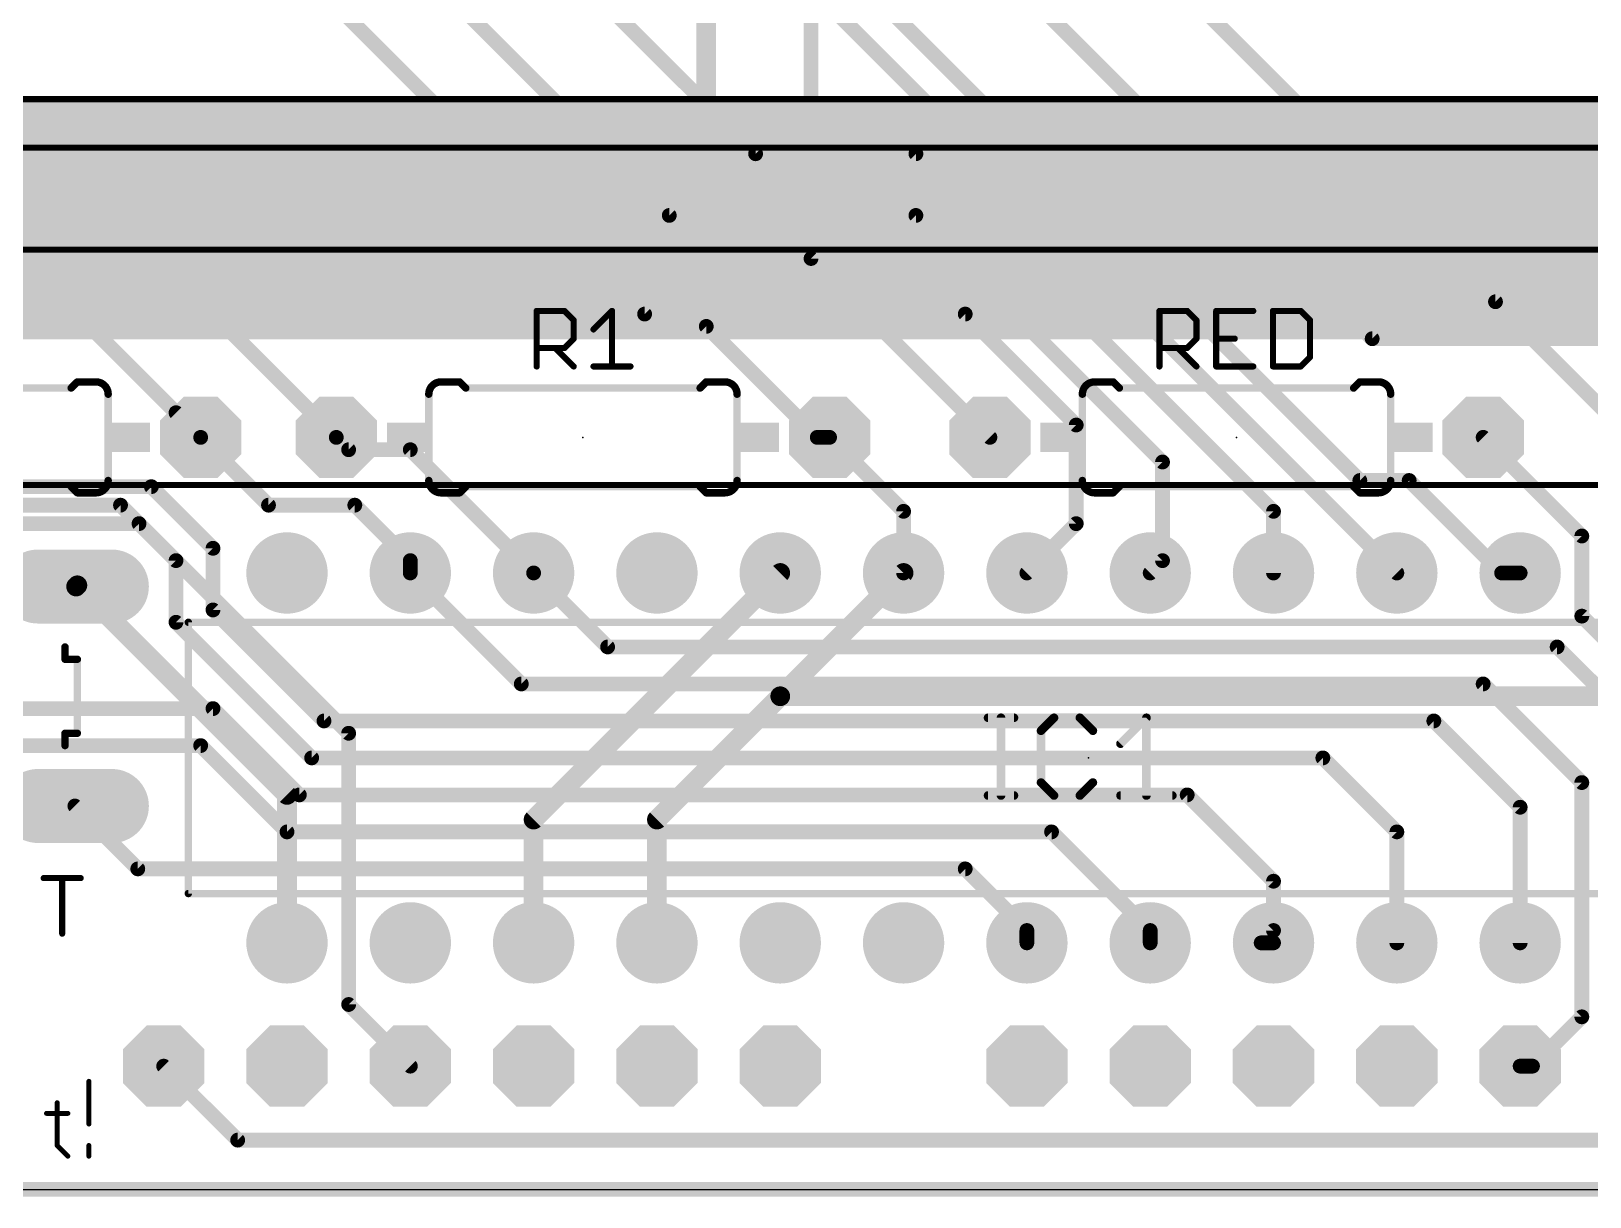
# Model space of a CAD drawing. Extents: x -0.2 to 81.2, y -0.2 to 53.5.
# Drawn here: x 30.29 to 62.4, y -0.15 to 23.86 of the extents above; entities that cross this region are included whole.
import ezdxf

# ---------------------------------------------------------------- set-up
doc = ezdxf.new("R2010")
doc.units = 0
for name, color, linetype in [('1', 12, 'CONTINUOUS'), ('16', 132, 'CONTINUOUS'), ('17', 110, 'CONTINUOUS'), ('20', 53, 'CONTINUOUS'), ('21', 253, 'CONTINUOUS'), ('23', 53, 'CONTINUOUS'), ('25', 253, 'CONTINUOUS'), ('43', 110, 'CONTINUOUS')]:
    doc.layers.add(name, color=color, linetype=linetype)

# ---------------------------------------------------------------- blocks, each defined once
blk = doc.blocks.new('ROUNDP')
at = {"const_width": 0.5}
blk.add_lwpolyline([(0, -0.25, 1), (0, 0.25, 1), (0, -0.25)], format="xyb", dxfattribs=at)
blk = doc.blocks.new('RECT')
blk.add_solid([(-0.5, -0.5), (0.5, -0.5), (-0.5, 0.5), (0.5, 0.5)])
blk = doc.blocks.new('OCTAGONP')
at = {"const_width": 0.5}
blk.add_lwpolyline([(-0.25, -0.1036), (-0.25, 0.1036), (-0.1036, 0.25), (0.1036, 0.25), (0.25, 0.1036), (0.25, -0.1036), (0.1036, -0.25), (-0.1036, -0.25), (-0.25, -0.1036), (-0.25, 0.1036)], dxfattribs=at)
blk = doc.blocks.new('LONGP100')
at = {"const_width": 1}
blk.add_lwpolyline([(-0.5, 0), (0.5, 0)], dxfattribs=at)
at = {"const_width": 0.5}
for points in [[(-0.5, 0.25, 1), (-0.5, -0.25)], [(0.5, -0.25, 1), (0.5, 0.25)]]:
    blk.add_lwpolyline(points, format="xyb", dxfattribs=at)

msp = doc.modelspace()

# ---------------------------------------------------------------- linework, layer by layer
at = {"layer": '1'}
for points, const_width in [([(46.354, 19.178), (46.354, 47.878)], 0.3048), ([(44.196, 17.78), (44.196, 41.402)], 0.4064), ([(63.246, 15.494), (49.022, 29.718)], 0.3048), ([(50.038, 15.494), (46.354, 19.178)], 0.3048), ([(25.908, 17.78), (44.196, 17.78)], 0.3048), ([(44.196, 17.78), (46.482, 15.494)], 0.3048), ([(46.482, 15.494), (46.736, 15.494)], 0.3048), ([(46.736, 15.494), (48.26, 13.97)], 0.3048), ([(24.892, 14.097), (32.131, 14.097)], 0.3048), ([(32.131, 14.097), (36.83, 9.398)], 0.3048), ([(48.26, 13.97), (48.26, 12.7)], 0.3048), ([(40.64, 7.62), (45.72, 12.7)], 0.4064), ([(48.26, 12.7), (45.72, 10.16)], 0.4064), ([(31.1912, 12.4206), (31.2166, 12.4206)], 0.4064), ([(31.2166, 12.4206), (31.242, 12.446)], 0.4064), ([(31.242, 12.446), (35.56, 8.128)], 0.4064), ([(45.72, 10.16), (43.18, 7.62)], 0.4064), ([(45.72, 10.16), (75.692, 10.16)], 0.4064), ([(36.83, 9.398), (36.83, 3.81)], 0.3048), ([(35.56, 8.128), (35.56, 5.08)], 0.4064), ([(40.64, 5.08), (40.64, 7.62)], 0.4064), ([(43.18, 7.62), (43.18, 5.08)], 0.4064), ([(43.18, 5.08), (42.926, 5.08)], 0.4064), ([(36.83, 3.81), (38.1, 2.54)], 0.3048), ([(34.544, 1.016), (33.02, 2.54)], 0.3048), ([(34.544, 1.016), (68.072, 1.016)], 0.3048)]:
    msp.add_lwpolyline(points, dxfattribs=dict(at, const_width=const_width))
for points, const_width in [([(46.4079, 19.2319, 1), (46.3001, 19.1241)], 0.1524), ([(46.2778, 19.178, 1), (46.4302, 19.178)], 0.1524), ([(44.0944, 17.78, 1), (44.2976, 17.78)], 0.2032), ([(44.2499, 17.8339, 1), (44.1421, 17.7261)], 0.1524), ([(44.196, 17.7038, 1), (44.196, 17.8562)], 0.1524), ([(46.482, 15.5702, 1), (46.482, 15.4178)], 0.1524), ([(46.4281, 15.4401, 1), (46.5359, 15.5479)], 0.1524), ([(46.7899, 15.5479, 1), (46.6821, 15.4401)], 0.1524), ([(46.736, 15.4178, 1), (46.736, 15.5702)], 0.1524), ([(49.9841, 15.4401, 1), (50.0919, 15.5479)], 0.1524), ([(32.1849, 14.1509, 1), (32.0771, 14.0431)], 0.1524), ([(32.131, 14.0208, 1), (32.131, 14.1732)], 0.1524), ([(48.3362, 13.97, 1), (48.1838, 13.97)], 0.1524), ([(48.2061, 13.9161, 1), (48.3139, 14.0239)], 0.1524), ([(45.7918, 12.6282, 1), (45.6482, 12.7718)], 0.2032), ([(48.3318, 12.6282, 1), (48.1882, 12.7718)], 0.2032), ([(31.1912, 12.5222, 1), (31.1912, 12.319)], 0.2032), ([(31.1448, 12.4924, 1), (31.2884, 12.3488)], 0.2032), ([(31.3138, 12.5178, 1), (31.1702, 12.3742)], 0.2032), ([(31.3138, 12.3742, 1), (31.1702, 12.5178)], 0.2032), ([(31.2166, 12.319, 1), (31.2166, 12.5222)], 0.2032), ([(48.1838, 12.7, 1), (48.3362, 12.7)], 0.1524), ([(45.72, 10.2616, 1), (45.72, 10.0584)], 0.2032), ([(45.6482, 10.2318, 1), (45.7918, 10.0882)], 0.2032), ([(45.7918, 10.0882, 1), (45.6482, 10.2318)], 0.2032), ([(36.9062, 9.398, 1), (36.7538, 9.398)], 0.1524), ([(36.7761, 9.3441, 1), (36.8839, 9.4519)], 0.1524), ([(35.6616, 8.128, 1), (35.4584, 8.128)], 0.2032), ([(35.4882, 8.0562, 1), (35.6318, 8.1998)], 0.2032), ([(40.7416, 7.62, 1), (40.5384, 7.62)], 0.2032), ([(40.5682, 7.6918, 1), (40.7118, 7.5482)], 0.2032), ([(43.2816, 7.62, 1), (43.0784, 7.62)], 0.2032), ([(43.1082, 7.6918, 1), (43.2518, 7.5482)], 0.2032), ([(35.4584, 5.08, 1), (35.6616, 5.08)], 0.2032), ([(40.5384, 5.08, 1), (40.7416, 5.08)], 0.2032), ([(42.926, 5.1816, 1), (42.926, 4.9784)], 0.2032), ([(43.0784, 5.08, 1), (43.2816, 5.08)], 0.2032), ([(43.18, 4.9784, 1), (43.18, 5.1816)], 0.2032), ([(36.8839, 3.8639, 1), (36.7761, 3.7561)], 0.1524), ([(36.7538, 3.81, 1), (36.9062, 3.81)], 0.1524), ([(33.0739, 2.5939, 1), (32.9661, 2.4861)], 0.1524), ([(38.0461, 2.4861, 1), (38.1539, 2.5939)], 0.1524), ([(34.544, 1.0922, 1), (34.544, 0.9398)], 0.1524), ([(34.4901, 0.9621, 1), (34.5979, 1.0699)], 0.1524)]:
    msp.add_lwpolyline(points, format="xyb", dxfattribs=dict(at, const_width=const_width))
at = {"layer": '16', "const_width": 0.3048}
for points in [[(36.576, 15.494), (6.35, 45.72)], [(45.212, 21.336), (21.082, 45.466)], [(16.002, 44.958), (42.926, 18.034)], [(43.434, 20.066), (18.542, 44.958)], [(33.782, 15.494), (5.588, 43.688)], [(60.452, 18.288), (41.402, 37.338)], [(34.036, 37.084), (58.42, 12.7)], [(57.912, 17.526), (38.862, 36.576)], [(57.658, 14.605), (36.576, 35.687)], [(45.212, 21.336), (48.514, 21.336)], [(48.514, 21.336), (55.88, 13.97)], [(43.434, 20.066), (48.514, 20.066)], [(48.514, 20.066), (53.594, 14.986)], [(60.452, 18.288), (63.754, 18.288)], [(42.926, 18.034), (49.53, 18.034)], [(49.53, 18.034), (51.816, 15.748)], [(57.912, 17.526), (63.246, 17.526)], [(33.782, 15.494), (33.274, 16.002)], [(51.816, 15.748), (51.816, 13.716)], [(35.179, 14.097), (33.782, 15.494)], [(36.576, 15.494), (36.83, 15.24)], [(62.23, 13.462), (60.198, 15.494)], [(36.83, 15.24), (38.1, 15.24)], [(38.1, 15.24), (40.64, 12.7)], [(53.594, 14.986), (53.594, 12.954)], [(27.178, 14.478), (32.766, 14.478)], [(32.766, 14.478), (34.036, 13.208)], [(57.658, 14.605), (58.674, 14.605)], [(58.674, 14.605), (60.579, 12.7)], [(35.179, 14.097), (36.957, 14.097)], [(36.957, 14.097), (38.1, 12.954)], [(20.828, 13.716), (32.512, 13.716)], [(32.512, 13.716), (33.274, 12.954)], [(51.816, 13.716), (50.8, 12.7)], [(55.88, 13.97), (55.88, 12.7)], [(62.23, 11.811), (62.23, 13.462)], [(34.036, 13.208), (34.036, 11.938)], [(33.274, 12.954), (33.274, 11.684)], [(38.1, 12.954), (38.1, 12.7)], [(38.1, 12.7), (40.386, 10.414)], [(40.64, 12.7), (42.164, 11.176)], [(53.594, 12.954), (53.34, 12.7)], [(60.579, 12.7), (60.96, 12.7)], [(34.036, 11.938), (36.322, 9.652)], [(66.04, 8.001), (62.23, 11.811)], [(33.274, 11.684), (36.068, 8.89)], [(42.164, 11.176), (61.722, 11.176)], [(61.722, 11.176), (64.77, 8.128)], [(40.386, 10.414), (60.198, 10.414)], [(60.198, 10.414), (62.23, 8.382)], [(24.13, 9.906), (34.036, 9.906)], [(34.036, 9.906), (35.814, 8.128)], [(36.322, 9.652), (59.182, 9.652)], [(59.182, 9.652), (60.96, 7.874)], [(29.21, 9.144), (33.782, 9.144)], [(33.782, 9.144), (35.56, 7.366)], [(36.068, 8.89), (56.896, 8.89)], [(56.896, 8.89), (58.42, 7.366)], [(62.23, 8.382), (62.23, 3.556)], [(32.4866, 6.604), (31.1912, 7.8994)], [(35.814, 8.128), (54.102, 8.128)], [(54.102, 8.128), (55.88, 6.35)], [(60.96, 7.874), (60.96, 5.08)], [(35.56, 7.366), (51.308, 7.366)], [(51.308, 7.366), (53.34, 5.334)], [(58.42, 7.366), (58.42, 5.08)], [(32.4866, 6.604), (49.53, 6.604)], [(49.53, 6.604), (50.8, 5.334)], [(55.88, 6.35), (55.88, 5.334)], [(50.8, 5.334), (50.8, 5.08)], [(53.34, 5.334), (53.34, 5.08)], [(55.88, 5.334), (55.626, 5.08)], [(55.626, 5.08), (55.88, 5.08)], [(62.23, 3.556), (61.214, 2.54)], [(61.214, 2.54), (60.96, 2.54)], [(0, 0), (81.026, 0)]]:
    msp.add_lwpolyline(points, dxfattribs=at)
at = {"layer": '16', "const_width": 0.1524}
for points in [[(45.212, 21.4122, 1), (45.212, 21.2598)], [(45.1581, 21.2821, 1), (45.2659, 21.3899)], [(48.5679, 21.3899, 1), (48.4601, 21.2821)], [(48.514, 21.2598, 1), (48.514, 21.4122)], [(43.434, 20.1422, 1), (43.434, 19.9898)], [(43.3801, 20.0121, 1), (43.4879, 20.1199)], [(48.5679, 20.1199, 1), (48.4601, 20.0121)], [(48.514, 19.9898, 1), (48.514, 20.1422)], [(60.452, 18.3642, 1), (60.452, 18.2118)], [(60.3981, 18.2341, 1), (60.5059, 18.3419)], [(42.926, 18.1102, 1), (42.926, 17.9578)], [(42.8721, 17.9801, 1), (42.9799, 18.0879)], [(49.5839, 18.0879, 1), (49.4761, 17.9801)], [(49.53, 17.9578, 1), (49.53, 18.1102)], [(57.912, 17.6022, 1), (57.912, 17.4498)], [(57.8581, 17.4721, 1), (57.9659, 17.5799)], [(33.3279, 16.0559, 1), (33.2201, 15.9481)], [(51.8922, 15.748, 1), (51.7398, 15.748)], [(51.7621, 15.6941, 1), (51.8699, 15.8019)], [(33.8359, 15.5479, 1), (33.7281, 15.4401)], [(33.7281, 15.4401, 1), (33.8359, 15.5479)], [(33.7281, 15.4401, 1), (33.8359, 15.5479)], [(36.6299, 15.5479, 1), (36.5221, 15.4401)], [(36.5221, 15.4401, 1), (36.6299, 15.5479)], [(60.2519, 15.5479, 1), (60.1441, 15.4401)], [(36.83, 15.3162, 1), (36.83, 15.1638)], [(36.7761, 15.1861, 1), (36.8839, 15.2939)], [(38.1539, 15.2939, 1), (38.0461, 15.1861)], [(38.1, 15.1638, 1), (38.1, 15.3162)], [(53.6702, 14.986, 1), (53.5178, 14.986)], [(53.5401, 14.9321, 1), (53.6479, 15.0399)], [(32.8199, 14.5319, 1), (32.7121, 14.4241)], [(32.766, 14.4018, 1), (32.766, 14.5542)], [(57.658, 14.6812, 1), (57.658, 14.5288)], [(57.6041, 14.5511, 1), (57.7119, 14.6589)], [(58.7279, 14.6589, 1), (58.6201, 14.5511)], [(58.674, 14.5288, 1), (58.674, 14.6812)], [(35.179, 14.1732, 1), (35.179, 14.0208)], [(35.1251, 14.0431, 1), (35.2329, 14.1509)], [(37.0109, 14.1509, 1), (36.9031, 14.0431)], [(36.957, 14.0208, 1), (36.957, 14.1732)], [(32.5659, 13.7699, 1), (32.4581, 13.6621)], [(32.512, 13.6398, 1), (32.512, 13.7922)], [(51.8699, 13.6621, 1), (51.7621, 13.7699)], [(55.9562, 13.97, 1), (55.8038, 13.97)], [(55.8261, 13.9161, 1), (55.9339, 14.0239)], [(51.7398, 13.716, 1), (51.8922, 13.716)], [(62.3062, 13.462, 1), (62.1538, 13.462)], [(62.1761, 13.4081, 1), (62.2839, 13.5159)], [(34.1122, 13.208, 1), (33.9598, 13.208)], [(33.9821, 13.1541, 1), (34.0899, 13.2619)], [(33.3502, 12.954, 1), (33.1978, 12.954)], [(33.2201, 12.9001, 1), (33.3279, 13.0079)], [(38.1762, 12.954, 1), (38.0238, 12.954)], [(38.1539, 12.7539, 1), (38.0461, 12.6461)], [(38.0461, 12.9001, 1), (38.1539, 13.0079)], [(40.6939, 12.7539, 1), (40.5861, 12.6461)], [(53.5178, 12.954, 1), (53.6702, 12.954)], [(53.6479, 12.9001, 1), (53.5401, 13.0079)], [(60.579, 12.7762, 1), (60.579, 12.6238)], [(60.96, 12.6238, 1), (60.96, 12.7762)], [(38.0238, 12.7, 1), (38.1762, 12.7)], [(40.5861, 12.6461, 1), (40.6939, 12.7539)], [(50.7461, 12.7539, 1), (50.8539, 12.6461)], [(53.2861, 12.7539, 1), (53.3939, 12.6461)], [(55.8038, 12.7, 1), (55.9562, 12.7)], [(58.3661, 12.6461, 1), (58.4739, 12.7539)], [(60.5251, 12.6461, 1), (60.6329, 12.7539)], [(34.0899, 11.9919, 1), (33.9821, 11.8841)], [(33.9598, 11.938, 1), (34.1122, 11.938)], [(62.2839, 11.8649, 1), (62.1761, 11.7571)], [(62.1538, 11.811, 1), (62.3062, 11.811)], [(33.3279, 11.7379, 1), (33.2201, 11.6301)], [(33.1978, 11.684, 1), (33.3502, 11.684)], [(42.164, 11.2522, 1), (42.164, 11.0998)], [(42.1101, 11.1221, 1), (42.2179, 11.2299)], [(61.7759, 11.2299, 1), (61.6681, 11.1221)], [(61.722, 11.0998, 1), (61.722, 11.2522)], [(40.386, 10.4902, 1), (40.386, 10.3378)], [(40.3321, 10.3601, 1), (40.4399, 10.4679)], [(60.2519, 10.4679, 1), (60.1441, 10.3601)], [(60.198, 10.3378, 1), (60.198, 10.4902)], [(34.0899, 9.9599, 1), (33.9821, 9.8521)], [(34.036, 9.8298, 1), (34.036, 9.9822)], [(36.322, 9.7282, 1), (36.322, 9.5758)], [(36.2681, 9.5981, 1), (36.3759, 9.7059)], [(59.2359, 9.7059, 1), (59.1281, 9.5981)], [(59.182, 9.5758, 1), (59.182, 9.7282)], [(33.8359, 9.1979, 1), (33.7281, 9.0901)], [(33.782, 9.0678, 1), (33.782, 9.2202)], [(36.068, 8.9662, 1), (36.068, 8.8138)], [(36.0141, 8.8361, 1), (36.1219, 8.9439)], [(56.9499, 8.9439, 1), (56.8421, 8.8361)], [(56.896, 8.8138, 1), (56.896, 8.9662)], [(62.3062, 8.382, 1), (62.1538, 8.382)], [(62.1761, 8.3281, 1), (62.2839, 8.4359)], [(31.2451, 7.9533, 1), (31.1373, 7.8455)], [(35.814, 8.2042, 1), (35.814, 8.0518)], [(35.7601, 8.0741, 1), (35.8679, 8.1819)], [(54.1559, 8.1819, 1), (54.0481, 8.0741)], [(54.102, 8.0518, 1), (54.102, 8.2042)], [(61.0362, 7.874, 1), (60.8838, 7.874)], [(60.9061, 7.8201, 1), (61.0139, 7.9279)], [(35.56, 7.4422, 1), (35.56, 7.2898)], [(35.5061, 7.3121, 1), (35.6139, 7.4199)], [(51.3619, 7.4199, 1), (51.2541, 7.3121)], [(51.308, 7.2898, 1), (51.308, 7.4422)], [(58.4962, 7.366, 1), (58.3438, 7.366)], [(58.3661, 7.3121, 1), (58.4739, 7.4199)], [(32.4866, 6.6802, 1), (32.4866, 6.5278)], [(49.5839, 6.6579, 1), (49.4761, 6.5501)], [(49.53, 6.5278, 1), (49.53, 6.6802)], [(32.4327, 6.5501, 1), (32.5405, 6.6579)], [(55.9562, 6.35, 1), (55.8038, 6.35)], [(55.8261, 6.2961, 1), (55.9339, 6.4039)], [(50.8762, 5.334, 1), (50.7238, 5.334)], [(50.7461, 5.2801, 1), (50.8539, 5.3879)], [(53.4162, 5.334, 1), (53.2638, 5.334)], [(53.2861, 5.2801, 1), (53.3939, 5.3879)], [(55.9339, 5.2801, 1), (55.8261, 5.3879)], [(50.7238, 5.08, 1), (50.8762, 5.08)], [(53.2638, 5.08, 1), (53.4162, 5.08)], [(55.626, 5.1562, 1), (55.626, 5.0038)], [(55.5721, 5.1339, 1), (55.6799, 5.0261)], [(55.8038, 5.334, 1), (55.9562, 5.334)], [(55.88, 5.0038, 1), (55.88, 5.1562)], [(58.3438, 5.08, 1), (58.4962, 5.08)], [(60.8838, 5.08, 1), (61.0362, 5.08)], [(62.1538, 3.556, 1), (62.3062, 3.556)], [(62.2839, 3.5021, 1), (62.1761, 3.6099)], [(60.96, 2.6162, 1), (60.96, 2.4638)], [(61.1601, 2.5939, 1), (61.2679, 2.4861)], [(61.214, 2.4638, 1), (61.214, 2.6162)]]:
    msp.add_lwpolyline(points, format="xyb", dxfattribs=at)
at = {"layer": '20'}
msp.add_line((0, 0), (80.772, 0), dxfattribs=at)
at = {"layer": '21'}
for points, const_width in [([(72.136, 22.462), (8.636, 22.462)], 0.127), ([(8.636, 21.462), (72.136, 21.462)], 0.127), ([(76.036, 19.362), (4.736, 19.362)], 0.127), ([(31.115, 16.51), (31.242, 16.637)], 0.1524), ([(31.623, 16.637), (31.242, 16.637)], 0.1524), ([(38.735, 16.637), (39.116, 16.637)], 0.1524), ([(39.243, 16.51), (39.116, 16.637)], 0.1524), ([(44.069, 16.51), (44.196, 16.637)], 0.1524), ([(44.577, 16.637), (44.196, 16.637)], 0.1524), ([(52.197, 16.637), (52.578, 16.637)], 0.1524), ([(52.705, 16.51), (52.578, 16.637)], 0.1524), ([(57.531, 16.51), (57.658, 16.637)], 0.1524), ([(58.039, 16.637), (57.658, 16.637)], 0.1524), ([(26.289, 16.51), (31.115, 16.51)], 0.1524), ([(31.877, 16.383), (31.877, 14.605)], 0.1524), ([(38.481, 14.605), (38.481, 16.383)], 0.1524), ([(44.069, 16.51), (39.243, 16.51)], 0.1524), ([(44.831, 14.605), (44.831, 16.383)], 0.1524), ([(51.943, 14.605), (51.943, 16.383)], 0.1524), ([(57.531, 16.51), (52.705, 16.51)], 0.1524), ([(58.293, 14.605), (58.293, 16.383)], 0.1524), ([(0.386, 14.512), (80.386, 14.512)], 0.127), ([(26.289, 14.478), (31.115, 14.478)], 0.1524), ([(31.115, 14.478), (31.242, 14.351)], 0.1524), ([(39.243, 14.478), (39.116, 14.351)], 0.1524), ([(44.069, 14.478), (39.243, 14.478)], 0.1524), ([(44.069, 14.478), (44.196, 14.351)], 0.1524), ([(52.705, 14.478), (52.578, 14.351)], 0.1524), ([(57.531, 14.478), (52.705, 14.478)], 0.1524), ([(57.531, 14.478), (57.658, 14.351)], 0.1524), ([(31.623, 14.351), (31.242, 14.351)], 0.1524), ([(38.735, 14.351), (39.116, 14.351)], 0.1524), ([(44.577, 14.351), (44.196, 14.351)], 0.1524), ([(52.197, 14.351), (52.578, 14.351)], 0.1524), ([(58.039, 14.351), (57.658, 14.351)], 0.1524), ([(70.612, 11.684), (33.528, 11.684)], 0.1524), ([(33.528, 6.096), (33.528, 11.684)], 0.1524), ([(30.988, 10.922), (30.988, 11.176)], 0.1524), ([(30.988, 10.922), (31.242, 10.922)], 0.1524), ([(31.242, 9.398), (31.242, 10.922)], 0.1524), ([(31.242, 9.398), (30.988, 9.398)], 0.1524), ([(30.988, 9.398), (30.988, 9.144)], 0.1524), ([(70.612, 6.096), (33.528, 6.096)], 0.1524), ([(31.4796, 2.2281), (31.4796, 1.3468)], 0.1016), ([(30.6064, 1.5671), (31.0471, 1.5671)], 0.1016), ([(30.8268, 1.7874), (30.8268, 0.9061)], 0.1016), ([(30.8268, 0.9061), (31.0471, 0.6858)], 0.1016), ([(31.4796, 0.9061), (31.4796, 0.6858)], 0.1016)]:
    msp.add_lwpolyline(points, dxfattribs=dict(at, const_width=const_width))
for points, const_width in [([(31.242, 16.6751, 1), (31.242, 16.5989)], 0.0762), ([(31.2689, 16.6101, 1), (31.2151, 16.6639)], 0.0762), ([(31.877, 16.383, 0.4142), (31.623, 16.637)], 0.1524), ([(31.623, 16.6751, 1), (31.623, 16.5989)], 0.0762), ([(31.623, 16.5989, 1), (31.623, 16.6751)], 0.0762), ([(38.735, 16.637, 0.4142), (38.481, 16.383)], 0.1524), ([(38.735, 16.6751, 1), (38.735, 16.5989)], 0.0762), ([(38.735, 16.5989, 1), (38.735, 16.6751)], 0.0762), ([(39.1429, 16.6639, 1), (39.0891, 16.6101)], 0.0762), ([(39.116, 16.5989, 1), (39.116, 16.6751)], 0.0762), ([(44.196, 16.6751, 1), (44.196, 16.5989)], 0.0762), ([(44.2229, 16.6101, 1), (44.1691, 16.6639)], 0.0762), ([(44.831, 16.383, 0.4142), (44.577, 16.637)], 0.1524), ([(44.577, 16.6751, 1), (44.577, 16.5989)], 0.0762), ([(44.577, 16.5989, 1), (44.577, 16.6751)], 0.0762), ([(52.197, 16.637, 0.4142), (51.943, 16.383)], 0.1524), ([(52.197, 16.6751, 1), (52.197, 16.5989)], 0.0762), ([(52.197, 16.5989, 1), (52.197, 16.6751)], 0.0762), ([(52.6049, 16.6639, 1), (52.5511, 16.6101)], 0.0762), ([(52.578, 16.5989, 1), (52.578, 16.6751)], 0.0762), ([(57.658, 16.6751, 1), (57.658, 16.5989)], 0.0762), ([(57.6849, 16.6101, 1), (57.6311, 16.6639)], 0.0762), ([(58.293, 16.383, 0.4142), (58.039, 16.637)], 0.1524), ([(58.039, 16.6751, 1), (58.039, 16.5989)], 0.0762), ([(58.039, 16.5989, 1), (58.039, 16.6751)], 0.0762), ([(31.0881, 16.5369, 1), (31.1419, 16.4831)], 0.0762), ([(31.115, 16.4719, 1), (31.115, 16.5481)], 0.0762), ([(31.9151, 16.383, 1), (31.8389, 16.383)], 0.0762), ([(31.8389, 16.383, 1), (31.9151, 16.383)], 0.0762), ([(38.5191, 16.383, 1), (38.4429, 16.383)], 0.0762), ([(38.4429, 16.383, 1), (38.5191, 16.383)], 0.0762), ([(39.243, 16.5481, 1), (39.243, 16.4719)], 0.0762), ([(39.2161, 16.4831, 1), (39.2699, 16.5369)], 0.0762), ([(44.0421, 16.5369, 1), (44.0959, 16.4831)], 0.0762), ([(44.069, 16.4719, 1), (44.069, 16.5481)], 0.0762), ([(44.8691, 16.383, 1), (44.7929, 16.383)], 0.0762), ([(44.7929, 16.383, 1), (44.8691, 16.383)], 0.0762), ([(51.9811, 16.383, 1), (51.9049, 16.383)], 0.0762), ([(51.9049, 16.383, 1), (51.9811, 16.383)], 0.0762), ([(52.705, 16.5481, 1), (52.705, 16.4719)], 0.0762), ([(52.6781, 16.4831, 1), (52.7319, 16.5369)], 0.0762), ([(57.5041, 16.5369, 1), (57.5579, 16.4831)], 0.0762), ([(57.531, 16.4719, 1), (57.531, 16.5481)], 0.0762), ([(58.3311, 16.383, 1), (58.2549, 16.383)], 0.0762), ([(58.2549, 16.383, 1), (58.3311, 16.383)], 0.0762), ([(31.1419, 14.5049, 1), (31.0881, 14.4511)], 0.0762), ([(31.115, 14.4399, 1), (31.115, 14.5161)], 0.0762), ([(31.623, 14.351, 0.4142), (31.877, 14.605)], 0.1524), ([(31.9151, 14.605, 1), (31.8389, 14.605)], 0.0762), ([(31.8389, 14.605, 1), (31.9151, 14.605)], 0.0762), ([(38.481, 14.605, 0.4142), (38.735, 14.351)], 0.1524), ([(38.5191, 14.605, 1), (38.4429, 14.605)], 0.0762), ([(38.4429, 14.605, 1), (38.5191, 14.605)], 0.0762), ([(39.243, 14.5161, 1), (39.243, 14.4399)], 0.0762), ([(39.2699, 14.4511, 1), (39.2161, 14.5049)], 0.0762), ([(44.0959, 14.5049, 1), (44.0421, 14.4511)], 0.0762), ([(44.069, 14.4399, 1), (44.069, 14.5161)], 0.0762), ([(44.577, 14.351, 0.4142), (44.831, 14.605)], 0.1524), ([(44.8691, 14.605, 1), (44.7929, 14.605)], 0.0762), ([(44.7929, 14.605, 1), (44.8691, 14.605)], 0.0762), ([(51.943, 14.605, 0.4142), (52.197, 14.351)], 0.1524), ([(51.9811, 14.605, 1), (51.9049, 14.605)], 0.0762), ([(51.9049, 14.605, 1), (51.9811, 14.605)], 0.0762), ([(52.705, 14.5161, 1), (52.705, 14.4399)], 0.0762), ([(52.7319, 14.4511, 1), (52.6781, 14.5049)], 0.0762), ([(57.5579, 14.5049, 1), (57.5041, 14.4511)], 0.0762), ([(57.531, 14.4399, 1), (57.531, 14.5161)], 0.0762), ([(58.039, 14.351, 0.4142), (58.293, 14.605)], 0.1524), ([(58.3311, 14.605, 1), (58.2549, 14.605)], 0.0762), ([(58.2549, 14.605, 1), (58.3311, 14.605)], 0.0762), ([(31.242, 14.3891, 1), (31.242, 14.3129)], 0.0762), ([(31.2151, 14.3241, 1), (31.2689, 14.3779)], 0.0762), ([(31.623, 14.3891, 1), (31.623, 14.3129)], 0.0762), ([(31.623, 14.3129, 1), (31.623, 14.3891)], 0.0762), ([(38.735, 14.3891, 1), (38.735, 14.3129)], 0.0762), ([(38.735, 14.3129, 1), (38.735, 14.3891)], 0.0762), ([(39.0891, 14.3779, 1), (39.1429, 14.3241)], 0.0762), ([(39.116, 14.3129, 1), (39.116, 14.3891)], 0.0762), ([(44.196, 14.3891, 1), (44.196, 14.3129)], 0.0762), ([(44.1691, 14.3241, 1), (44.2229, 14.3779)], 0.0762), ([(44.577, 14.3891, 1), (44.577, 14.3129)], 0.0762), ([(44.577, 14.3129, 1), (44.577, 14.3891)], 0.0762), ([(52.197, 14.3891, 1), (52.197, 14.3129)], 0.0762), ([(52.197, 14.3129, 1), (52.197, 14.3891)], 0.0762), ([(52.5511, 14.3779, 1), (52.6049, 14.3241)], 0.0762), ([(52.578, 14.3129, 1), (52.578, 14.3891)], 0.0762), ([(57.658, 14.3891, 1), (57.658, 14.3129)], 0.0762), ([(57.6311, 14.3241, 1), (57.6849, 14.3779)], 0.0762), ([(58.039, 14.3891, 1), (58.039, 14.3129)], 0.0762), ([(58.039, 14.3129, 1), (58.039, 14.3891)], 0.0762), ([(33.528, 11.7221, 1), (33.528, 11.6459)], 0.0762), ([(33.5661, 11.684, 1), (33.4899, 11.684)], 0.0762), ([(31.0261, 11.176, 1), (30.9499, 11.176)], 0.0762), ([(30.988, 10.9601, 1), (30.988, 10.8839)], 0.0762), ([(30.9499, 10.922, 1), (31.0261, 10.922)], 0.0762), ([(31.2801, 10.922, 1), (31.2039, 10.922)], 0.0762), ([(31.242, 10.8839, 1), (31.242, 10.9601)], 0.0762), ([(30.988, 9.4361, 1), (30.988, 9.3599)], 0.0762), ([(31.0261, 9.398, 1), (30.9499, 9.398)], 0.0762), ([(31.2039, 9.398, 1), (31.2801, 9.398)], 0.0762), ([(31.242, 9.3599, 1), (31.242, 9.4361)], 0.0762), ([(30.9499, 9.144, 1), (31.0261, 9.144)], 0.0762), ([(33.528, 6.1341, 1), (33.528, 6.0579)], 0.0762), ([(33.4899, 6.096, 1), (33.5661, 6.096)], 0.0762), ([(31.505, 2.2281, 1), (31.4542, 2.2281)], 0.0508), ([(30.6064, 1.5925, 1), (30.6064, 1.5417)], 0.0508), ([(30.8522, 1.7874, 1), (30.8014, 1.7874)], 0.0508), ([(31.0471, 1.5417, 1), (31.0471, 1.5925)], 0.0508), ([(31.4542, 1.3468, 1), (31.505, 1.3468)], 0.0508), ([(30.8447, 0.9241, 1), (30.8088, 0.8882)], 0.0508), ([(30.8014, 0.9061, 1), (30.8522, 0.9061)], 0.0508), ([(31.0291, 0.6678, 1), (31.065, 0.7038)], 0.0508), ([(31.505, 0.9061, 1), (31.4542, 0.9061)], 0.0508), ([(31.4542, 0.6858, 1), (31.505, 0.6858)], 0.0508)]:
    msp.add_lwpolyline(points, format="xyb", dxfattribs=dict(at, const_width=const_width))
at = {"layer": '23'}
for p in [(41.656, 15.494), (55.118, 15.494), (52.07, 8.89)]:
    msp.add_point(p, dxfattribs=at)
at = {"layer": '25'}
for points, const_width in [([(40.7035, 16.9545), (40.7035, 18.0985)], 0.127), ([(40.7035, 18.0985), (41.2755, 18.0985)], 0.127), ([(41.2755, 18.0985), (41.4661, 17.9078)], 0.127), ([(41.8729, 17.7172), (42.2542, 18.0985)], 0.127), ([(42.2542, 18.0985), (42.2542, 16.9545)], 0.127), ([(53.5305, 16.9545), (53.5305, 18.0985)], 0.127), ([(53.5305, 18.0985), (54.1025, 18.0985)], 0.127), ([(54.1025, 18.0985), (54.2932, 17.9078)], 0.127), ([(55.4625, 18.0985), (54.6999, 18.0985)], 0.127), ([(54.6999, 18.0985), (54.6999, 16.9545)], 0.127), ([(55.8693, 18.0985), (55.8693, 16.9545)], 0.127), ([(56.4413, 18.0985), (55.8693, 18.0985)], 0.127), ([(56.6319, 17.9078), (56.4413, 18.0985)], 0.127), ([(41.4661, 17.9078), (41.4661, 17.5265)], 0.127), ([(54.2932, 17.9078), (54.2932, 17.5265)], 0.127), ([(56.6319, 17.1452), (56.6319, 17.9078)], 0.127), ([(41.2755, 17.3358), (40.7035, 17.3358)], 0.127), ([(41.0848, 17.3358), (41.4661, 16.9545)], 0.127), ([(41.4661, 17.5265), (41.2755, 17.3358)], 0.127), ([(54.1025, 17.3358), (53.5305, 17.3358)], 0.127), ([(53.9118, 17.3358), (54.2932, 16.9545)], 0.127), ([(54.2932, 17.5265), (54.1025, 17.3358)], 0.127), ([(54.6999, 17.5265), (55.0812, 17.5265)], 0.127), ([(41.8729, 16.9545), (42.6355, 16.9545)], 0.127), ([(54.6999, 16.9545), (55.4625, 16.9545)], 0.127), ([(55.8693, 16.9545), (56.4413, 16.9545)], 0.127), ([(56.4413, 16.9545), (56.6319, 17.1452)], 0.127), ([(49.9999, 9.7169), (50.5338, 9.7169)], 0.1778), ([(50.2668, 8.1153), (50.2668, 9.7169)], 0.1778), ([(51.3583, 9.7169), (51.0913, 9.4499)], 0.1778), ([(51.8921, 9.7169), (51.3583, 9.7169)], 0.1778), ([(52.1591, 9.4499), (51.8921, 9.7169)], 0.1778), ([(52.7285, 9.183), (53.2624, 9.7169)], 0.1778), ([(53.2624, 9.7169), (53.2624, 8.1153)], 0.1778), ([(51.0913, 9.4499), (51.0913, 8.3822)], 0.1778), ([(51.0913, 8.3822), (51.3583, 8.1153)], 0.1778), ([(51.8921, 8.1153), (52.1591, 8.3822)], 0.1778), ([(49.9999, 8.1153), (50.5338, 8.1153)], 0.1778), ([(51.3583, 8.1153), (51.8921, 8.1153)], 0.1778), ([(52.7285, 8.1153), (53.7962, 8.1153)], 0.1778), ([(30.5485, 6.4145), (31.3111, 6.4145)], 0.127), ([(30.9298, 5.2705), (30.9298, 6.4145)], 0.127)]:
    msp.add_lwpolyline(points, dxfattribs=dict(at, const_width=const_width))
for points, const_width in [([(40.7353, 18.0985, 1), (40.6718, 18.0985)], 0.0635), ([(40.7035, 18.1302, 1), (40.7035, 18.0667)], 0.0635), ([(41.2979, 18.1209, 1), (41.253, 18.076)], 0.0635), ([(41.2755, 18.0667, 1), (41.2755, 18.1302)], 0.0635), ([(42.286, 18.0985, 1), (42.2225, 18.0985)], 0.0635), ([(42.2767, 18.076, 1), (42.2318, 18.1209)], 0.0635), ([(53.5305, 18.1302, 1), (53.5305, 18.0667)], 0.0635), ([(53.5623, 18.0985, 1), (53.4988, 18.0985)], 0.0635), ([(54.1249, 18.1209, 1), (54.08, 18.076)], 0.0635), ([(54.1025, 18.0667, 1), (54.1025, 18.1302)], 0.0635), ([(54.7316, 18.0985, 1), (54.6681, 18.0985)], 0.0635), ([(54.6999, 18.1302, 1), (54.6999, 18.0667)], 0.0635), ([(55.4625, 18.0667, 1), (55.4625, 18.1302)], 0.0635), ([(55.901, 18.0985, 1), (55.8375, 18.0985)], 0.0635), ([(55.8693, 18.1302, 1), (55.8693, 18.0667)], 0.0635), ([(56.4637, 18.1209, 1), (56.4188, 18.076)], 0.0635), ([(56.4413, 18.0667, 1), (56.4413, 18.1302)], 0.0635), ([(41.4979, 17.9078, 1), (41.4344, 17.9078)], 0.0635), ([(41.4437, 17.8854, 1), (41.4886, 17.9303)], 0.0635), ([(41.8504, 17.7396, 1), (41.8953, 17.6947)], 0.0635), ([(54.3249, 17.9078, 1), (54.2614, 17.9078)], 0.0635), ([(54.2707, 17.8854, 1), (54.3156, 17.9303)], 0.0635), ([(56.6637, 17.9078, 1), (56.6002, 17.9078)], 0.0635), ([(56.6095, 17.8854, 1), (56.6544, 17.9303)], 0.0635), ([(40.7035, 17.3676, 1), (40.7035, 17.3041)], 0.0635), ([(41.1073, 17.3583, 1), (41.0624, 17.3134)], 0.0635), ([(41.253, 17.3583, 1), (41.2979, 17.3134)], 0.0635), ([(41.2755, 17.3041, 1), (41.2755, 17.3676)], 0.0635), ([(41.4344, 17.5265, 1), (41.4979, 17.5265)], 0.0635), ([(41.4886, 17.504, 1), (41.4437, 17.5489)], 0.0635), ([(53.5305, 17.3676, 1), (53.5305, 17.3041)], 0.0635), ([(53.9343, 17.3583, 1), (53.8894, 17.3134)], 0.0635), ([(54.08, 17.3583, 1), (54.1249, 17.3134)], 0.0635), ([(54.1025, 17.3041, 1), (54.1025, 17.3676)], 0.0635), ([(54.2614, 17.5265, 1), (54.3249, 17.5265)], 0.0635), ([(54.3156, 17.504, 1), (54.2707, 17.5489)], 0.0635), ([(54.6999, 17.5582, 1), (54.6999, 17.4947)], 0.0635), ([(55.0812, 17.4947, 1), (55.0812, 17.5582)], 0.0635), ([(41.8729, 16.9862, 1), (41.8729, 16.9228)], 0.0635), ([(42.6355, 16.9228, 1), (42.6355, 16.9862)], 0.0635), ([(54.6999, 16.9862, 1), (54.6999, 16.9228)], 0.0635), ([(55.4625, 16.9228, 1), (55.4625, 16.9862)], 0.0635), ([(55.8693, 16.9862, 1), (55.8693, 16.9228)], 0.0635), ([(56.4413, 16.9228, 1), (56.4413, 16.9862)], 0.0635), ([(56.6002, 17.1452, 1), (56.6637, 17.1452)], 0.0635), ([(56.6544, 17.1227, 1), (56.6095, 17.1676)], 0.0635), ([(40.6718, 16.9545, 1), (40.7353, 16.9545)], 0.0635), ([(41.4437, 16.932, 1), (41.4886, 16.977)], 0.0635), ([(42.2225, 16.9545, 1), (42.286, 16.9545)], 0.0635), ([(53.4988, 16.9545, 1), (53.5623, 16.9545)], 0.0635), ([(54.2707, 16.932, 1), (54.3156, 16.977)], 0.0635), ([(54.6681, 16.9545, 1), (54.7316, 16.9545)], 0.0635), ([(55.8375, 16.9545, 1), (55.901, 16.9545)], 0.0635), ([(56.4188, 16.977, 1), (56.4637, 16.932)], 0.0635), ([(49.9999, 9.7613, 1), (49.9999, 9.6724)], 0.0889), ([(50.3113, 9.7169, 1), (50.2224, 9.7169)], 0.0889), ([(50.5338, 9.6724, 1), (50.5338, 9.7613)], 0.0889), ([(51.3583, 9.7613, 1), (51.3583, 9.6724)], 0.0889), ([(51.3897, 9.6854, 1), (51.3268, 9.7483)], 0.0889), ([(51.9236, 9.7483, 1), (51.8607, 9.6854)], 0.0889), ([(51.8921, 9.6724, 1), (51.8921, 9.7613)], 0.0889), ([(53.3068, 9.7169, 1), (53.2179, 9.7169)], 0.0889), ([(53.2938, 9.6854, 1), (53.2309, 9.7483)], 0.0889), ([(51.0599, 9.4814, 1), (51.1228, 9.4185)], 0.0889), ([(51.1358, 9.4499, 1), (51.0469, 9.4499)], 0.0889), ([(52.1276, 9.4185, 1), (52.1905, 9.4814)], 0.0889), ([(52.6971, 9.2144, 1), (52.7599, 9.1516)], 0.0889), ([(51.1228, 8.4137, 1), (51.0599, 8.3508)], 0.0889), ([(51.0469, 8.3822, 1), (51.1358, 8.3822)], 0.0889), ([(52.1905, 8.3508, 1), (52.1276, 8.4137)], 0.0889), ([(49.9999, 8.1597, 1), (49.9999, 8.0709)], 0.0889), ([(50.2224, 8.1153, 1), (50.3113, 8.1153)], 0.0889), ([(50.5338, 8.0709, 1), (50.5338, 8.1597)], 0.0889), ([(51.3583, 8.1597, 1), (51.3583, 8.0709)], 0.0889), ([(51.3268, 8.0839, 1), (51.3897, 8.1467)], 0.0889), ([(51.8607, 8.1467, 1), (51.9236, 8.0839)], 0.0889), ([(51.8921, 8.0709, 1), (51.8921, 8.1597)], 0.0889), ([(52.7285, 8.1597, 1), (52.7285, 8.0709)], 0.0889), ([(53.2179, 8.1153, 1), (53.3068, 8.1153)], 0.0889), ([(53.7962, 8.0709, 1), (53.7962, 8.1597)], 0.0889), ([(30.5485, 6.4462, 1), (30.5485, 6.3827)], 0.0635), ([(30.9616, 6.4145, 1), (30.8981, 6.4145)], 0.0635), ([(31.3111, 6.3827, 1), (31.3111, 6.4462)], 0.0635), ([(30.8981, 5.2705, 1), (30.9616, 5.2705)], 0.0635)]:
    msp.add_lwpolyline(points, format="xyb", dxfattribs=dict(at, const_width=const_width))

# ---------------------------------------------------------------- block references
at = {"layer": '17', "xscale": 1.6764, "yscale": 1.6764}
for name, p, rotation in [('OCTAGONP', (33.782, 15.494), 180), ('OCTAGONP', (33.782, 15.494), 180), ('ROUNDP', (35.56, 12.7), 270), ('ROUNDP', (35.56, 12.7), 270), ('ROUNDP', (38.1, 12.7), 270), ('ROUNDP', (38.1, 12.7), 270), ('ROUNDP', (40.64, 12.7), 270), ('ROUNDP', (40.64, 12.7), 270), ('ROUNDP', (43.18, 12.7), 270), ('ROUNDP', (43.18, 12.7), 270), ('ROUNDP', (45.72, 12.7), 270), ('ROUNDP', (45.72, 12.7), 270), ('ROUNDP', (48.26, 12.7), 270), ('ROUNDP', (48.26, 12.7), 270), ('ROUNDP', (50.8, 12.7), 270), ('ROUNDP', (50.8, 12.7), 270), ('ROUNDP', (53.34, 12.7), 270), ('ROUNDP', (53.34, 12.7), 270), ('ROUNDP', (55.88, 12.7), 270), ('ROUNDP', (55.88, 12.7), 270), ('ROUNDP', (58.42, 12.7), 270), ('ROUNDP', (58.42, 12.7), 270), ('ROUNDP', (60.96, 12.7), 270), ('ROUNDP', (60.96, 12.7), 270), ('ROUNDP', (35.56, 5.08), 270), ('ROUNDP', (35.56, 5.08), 270), ('ROUNDP', (38.1, 5.08), 270), ('ROUNDP', (38.1, 5.08), 270), ('ROUNDP', (40.64, 5.08), 270), ('ROUNDP', (40.64, 5.08), 270), ('ROUNDP', (43.18, 5.08), 270), ('ROUNDP', (43.18, 5.08), 270), ('ROUNDP', (45.72, 5.08), 270), ('ROUNDP', (45.72, 5.08), 270), ('ROUNDP', (48.26, 5.08), 270), ('ROUNDP', (48.26, 5.08), 270), ('ROUNDP', (50.8, 5.08), 270), ('ROUNDP', (50.8, 5.08), 270), ('ROUNDP', (53.34, 5.08), 270), ('ROUNDP', (53.34, 5.08), 270), ('ROUNDP', (55.88, 5.08), 270), ('ROUNDP', (55.88, 5.08), 270), ('ROUNDP', (58.42, 5.08), 270), ('ROUNDP', (58.42, 5.08), 270), ('ROUNDP', (60.96, 5.08), 270), ('ROUNDP', (60.96, 5.08), 270)]:
    msp.add_blockref(name, p, dxfattribs=dict(at, rotation=rotation))
at = {"layer": '17'}
for name, p, xscale, yscale in [('OCTAGONP', (36.576, 15.494), 1.6764, 1.6764), ('OCTAGONP', (36.576, 15.494), 1.6764, 1.6764), ('OCTAGONP', (46.736, 15.494), 1.6764, 1.6764), ('OCTAGONP', (46.736, 15.494), 1.6764, 1.6764), ('OCTAGONP', (50.038, 15.494), 1.6764, 1.6764), ('OCTAGONP', (50.038, 15.494), 1.6764, 1.6764), ('OCTAGONP', (60.198, 15.494), 1.6764, 1.6764), ('OCTAGONP', (60.198, 15.494), 1.6764, 1.6764), ('LONGP100', (31.1912, 12.4206), 1.524, 1.524), ('LONGP100', (31.1912, 12.4206), 1.524, 1.524), ('LONGP100', (31.1912, 7.8994), 1.524, 1.524), ('LONGP100', (31.1912, 7.8994), 1.524, 1.524), ('OCTAGONP', (33.02, 2.54), 1.6764, 1.6764), ('OCTAGONP', (33.02, 2.54), 1.6764, 1.6764), ('OCTAGONP', (35.56, 2.54), 1.6764, 1.6764), ('OCTAGONP', (35.56, 2.54), 1.6764, 1.6764), ('OCTAGONP', (38.1, 2.54), 1.6764, 1.6764), ('OCTAGONP', (38.1, 2.54), 1.6764, 1.6764), ('OCTAGONP', (40.64, 2.54), 1.6764, 1.6764), ('OCTAGONP', (40.64, 2.54), 1.6764, 1.6764), ('OCTAGONP', (43.18, 2.54), 1.6764, 1.6764), ('OCTAGONP', (43.18, 2.54), 1.6764, 1.6764), ('OCTAGONP', (45.72, 2.54), 1.6764, 1.6764), ('OCTAGONP', (45.72, 2.54), 1.6764, 1.6764), ('OCTAGONP', (50.8, 2.54), 1.6764, 1.6764), ('OCTAGONP', (50.8, 2.54), 1.6764, 1.6764), ('OCTAGONP', (53.34, 2.54), 1.6764, 1.6764), ('OCTAGONP', (53.34, 2.54), 1.6764, 1.6764), ('OCTAGONP', (55.88, 2.54), 1.6764, 1.6764), ('OCTAGONP', (55.88, 2.54), 1.6764, 1.6764), ('OCTAGONP', (58.42, 2.54), 1.6764, 1.6764), ('OCTAGONP', (58.42, 2.54), 1.6764, 1.6764), ('OCTAGONP', (60.96, 2.54), 1.6764, 1.6764), ('OCTAGONP', (60.96, 2.54), 1.6764, 1.6764)]:
    msp.add_blockref(name, p, dxfattribs=dict(at, xscale=xscale, yscale=yscale))
at = {"layer": '21', "xscale": 0.8636, "yscale": 0.6096, "rotation": 180}
msp.add_blockref('RECT', (32.3088, 15.494), dxfattribs=at)
at = {"layer": '21', "xscale": 0.8636, "yscale": 0.6096}
for p in [(38.0492, 15.494), (45.2628, 15.494), (51.5112, 15.494), (58.7248, 15.494)]:
    msp.add_blockref('RECT', p, dxfattribs=at)
at = {"layer": '43', "xscale": 64, "yscale": 5}
msp.add_blockref('RECT', (40.386, 20.012), dxfattribs=at)

doc.saveas('drawing.dxf')
